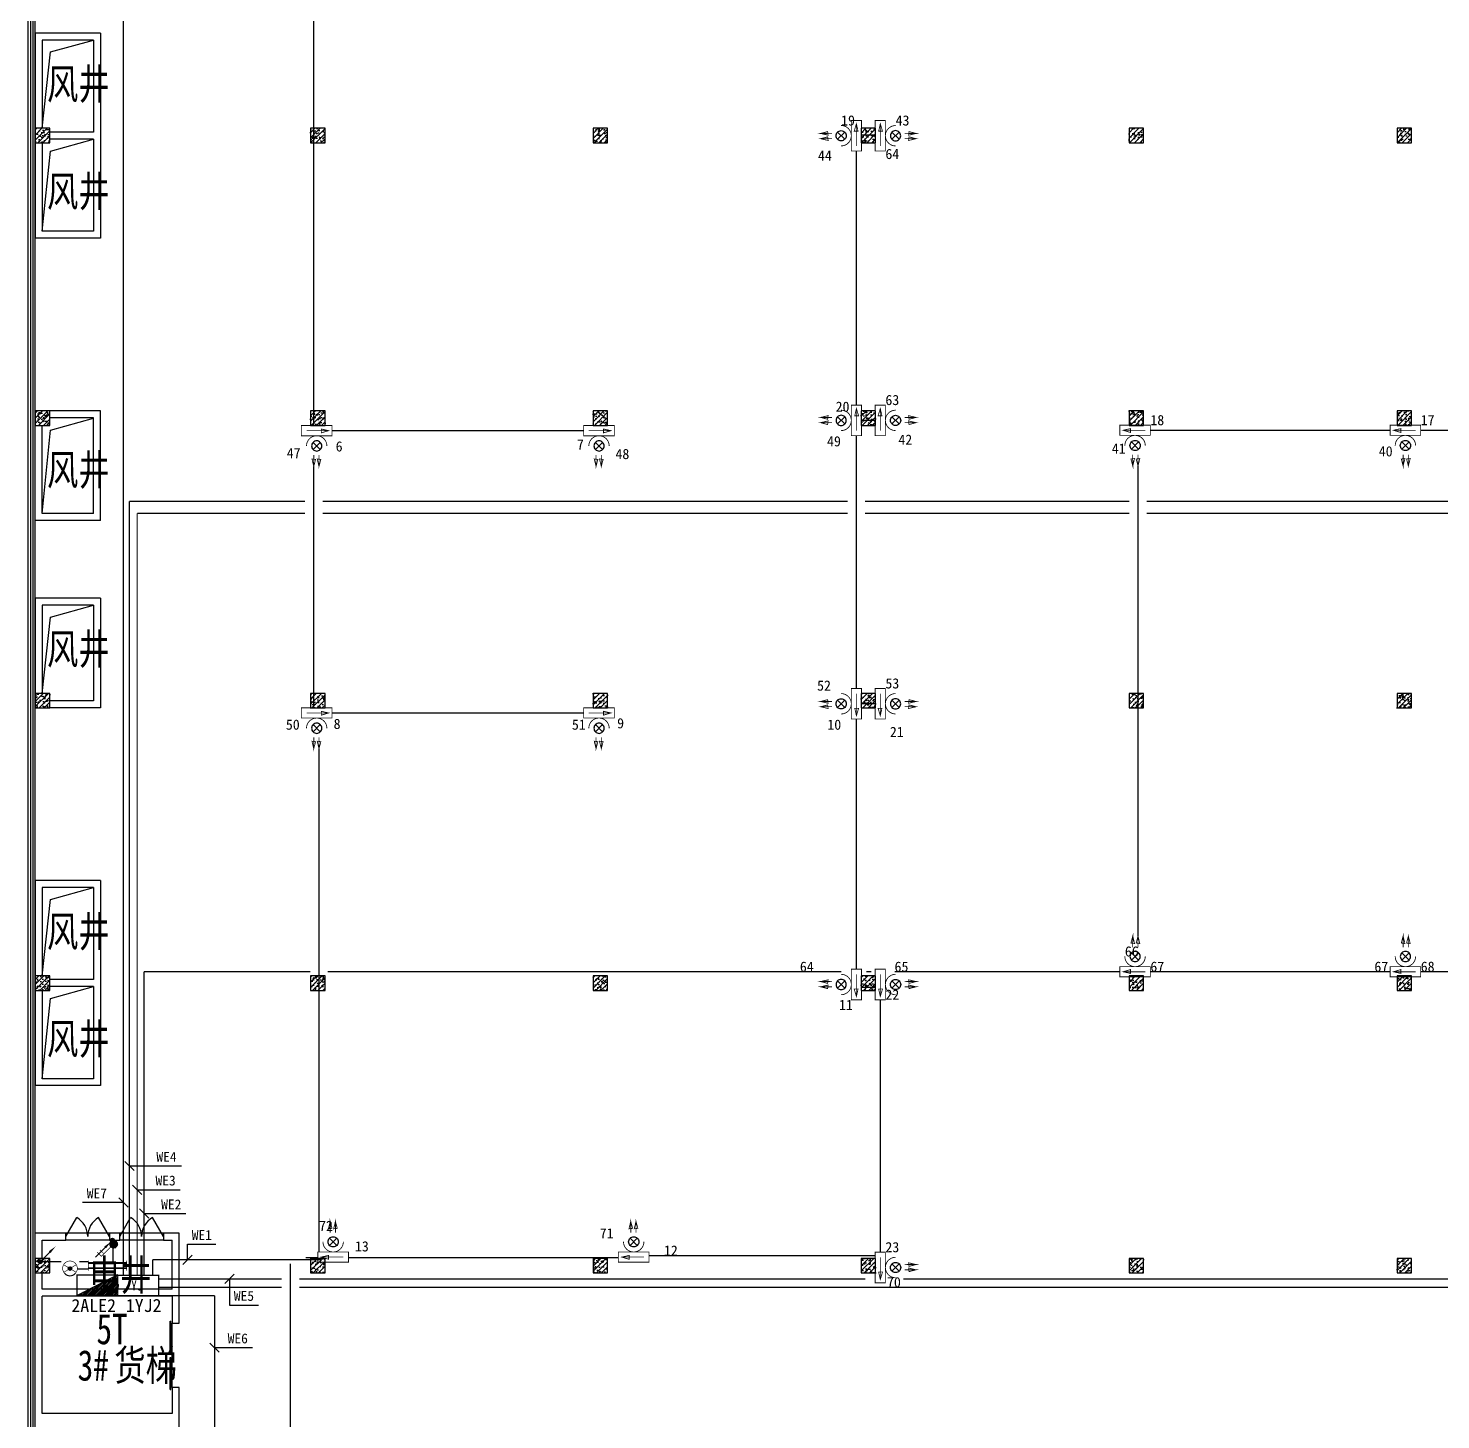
# Model space of a CAD drawing. Header units: millimetres. Extents: x -633009578 to 5705885, y -633235091 to 2571734.
# Drawn here: x 3029880 to 3078370, y 1928709 to 1976485 of the extents above; entities that cross this region are included whole.
import ezdxf

# ---------------------------------------------------------------- set-up
doc = ezdxf.new("R2010")
doc.units = ezdxf.units.MM
doc.header["$LTSCALE"] = 1000
doc.header["$MEASUREMENT"] = 0
doc.layers.get('0').update_dxf_attribs({"color": 9})
for name, color, linetype in [('000000000000电气', 7, 'Continuous'), ('3T_WOOD', 21, 'Continuous'), ('A-COLUM(柱)', 255, 'Continuous'), ('A-DOOR(门）', 4, 'Continuous'), ('A-F-AREA(计算)', 5, 'Continuous'), ('A-OTHER(其它)', 192, 'Continuous'), ('A-TEXT(房间)', 243, 'Continuous'), ('A-WALL(墙)', 255, 'Continuous'), ('A-WINDOW（窗）', 4, 'Continuous'), ('电-弱电平面-箭头', 3, 'Continuous'), ('电-强电平面-标注', 3, 'Continuous'), ('电-强电平面-线缆', 3, 'Continuous'), ('设备-动力', 3, 'Continuous'), ('设备-照明', 3, 'Continuous'), ('设备-箱柜', 3, 'Continuous')]:
    doc.layers.add(name, color=color, linetype=linetype)
doc.styles.add('_TCH', font='simhei.ttf', dxfattribs={"width": 0.75, "bigfont": 'hztxt.shx'})
doc.styles.add('ELEC-DIM', font='simhei.ttf')
doc.styles.add('IDQSTYLE', font='simhei.ttf', dxfattribs={"width": 0.707, "bigfont": 'hztxt.shx'})
doc.styles.get("Standard").update_dxf_attribs({"font": 'simhei.ttf', "bigfont": 'hztxt.shx'})
doc.styles.add('宋体', font='simhei.ttf')

# ---------------------------------------------------------------- blocks, each defined once
blk = doc.blocks.new('HC000078')
at = {"color": 0, "linetype": 'Continuous', "const_width": 0.2}
for points in [[(-3.750000000000028, 1.25), (3.75, 1.25), (3.75, -1.25), (-3.750000000000028, -1.25), (-3.750000000000028, 1.25)], [(2.5, 0), (-2.500000000000028, 0)]]:
    blk.add_lwpolyline(points, dxfattribs=at)
blk.add_lwpolyline([(2.917016710174721, 0), (1.120131515022848, 0.3984556212736834), (1.120131515022848, -0.539087017017323)], close=True, dxfattribs=at)
at = {"color": 0, "style": 'IDQSTYLE', "width": 0.7}
blk.add_attdef('PSFHATT', (5.75, -1.25), '', height=2.5, dxfattribs=at)
blk = doc.blocks.new('HC000064')
at = {"color": 0, "linetype": 'Continuous'}
for p, q in [((-0.8838834764831063, -0.8838834764831063), (0.8838834764831063, 0.8838834764831063)), ((-0.8838834764830494, 0.8838834764831063), (0.8838834764831631, -0.8838834764831063))]:
    blk.add_line(p, q, dxfattribs=at)
at = {"color": 0, "linetype": 'Continuous', "const_width": 0.2}
blk.add_lwpolyline([(5.710751695749348e-14, 2.499999999999886, 0.1989123673796647), (-1.767766952966326, 1.767766952966327, 0.1989123673796613), (-2.5, 1.951292859901378e-16, 0.1989123673796761), (-1.767766952966326, -1.76776695296644, 0.1989123673796782), (5.594010226827932e-14, -2.500000000000227)], format="xyb", dxfattribs=at)
for points in [[(2.226896073527712, 0.5659208660671311), (5.003498004369476, 0.5624686703930024), (3.296463286048663, 1.009912150058199), (3.185957433181557, 0.1260038671447887), (5.003498004369476, 0.5624686703930024)], [(2.224443767981995, -0.721123763554715), (5.001045698823816, -0.7245759592289005), (3.294010980502946, -0.2771324795636474), (3.18350512763584, -1.161040762477114), (5.001045698823816, -0.7245759592289005)]]:
    blk.add_lwpolyline(points, dxfattribs=at)
at = {"color": 0, "linetype": 'Continuous'}
for centre, radius, start, end in [((1.199040866595169e-14, -7.105427357601002e-14), 1.250000000000069, 135.0000000000036, 179.9999999999968), ((-2.259303855112194e-14, -1.740829702612245e-13), 1.250000000000117, 89.99999999999898, 134.9999999999991), ((-9.10937991704941e-14, -1.740829702612245e-13), 1.250000000000117, 45.00000000000085, 89.99999999999582), ((-1.252331571777177e-13, -7.088774012231625e-14), 1.250000000000068, 3.249254662582951e-12, 44.99999999999639), ((-2.284838984678572e-13, -5.684341886080801e-14), 1.250000000000172, 315.0000000000093, 2.605510395054555e-12), ((-2.264854970235319e-14, -5.695444116327053e-14), 1.250000000000034, 179.9999999999974, 225.0000000000007), ((-2.270406085358445e-14, -1.338928967697939e-13), 1.24999999999998, 224.9999999999983, 270.000000000001), ((-9.131584377541913e-14, 3.996802888650564e-15), 1.250000000000118, 270.0000000000042, 315.0000000000028)]:
    blk.add_arc(centre, radius, start, end, dxfattribs=at)
at = {"color": 0, "style": 'IDQSTYLE', "width": 0.7}
blk.add_attdef('PSFHATT', (7.003498004369476, -2.500000010000227), '', height=2.5, dxfattribs=at)
blk = doc.blocks.new('*X123')
at = {"color": 0, "linetype": 'Continuous'}
for p, q in [((234.7219946952239, 319.9990725063215), (237.1784479179965, 322.4555257290941)), ((235.1462587639358, 319.9990725063215), (238.0269760554204, 322.8797897978061)), ((235.5705228326477, 319.9990725063215), (238.8755041928442, 323.304053866518)), ((235.9947869013596, 319.9990725063215), (239.7240323302681, 323.7283179352299)), ((236.4190509700716, 319.9990725063215), (240.5725604676919, 324.1525820039419)), ((236.8433150387835, 319.9990725063215), (241.4210886051158, 324.5768460726538)), ((237.2675791074955, 319.9990725063215), (242.2655414724513, 324.9970348712774)), ((237.6918431762074, 319.9990725063215), (242.2655414724513, 324.5727708025654)), ((238.1161072449193, 319.9990725063215), (242.2655414724513, 324.1485067338535)), ((238.5403713136312, 319.9990725063215), (242.2655414724513, 323.7242426651416)), ((238.9646353823431, 319.9990725063215), (242.2655414724513, 323.2999785964296)), ((239.3888994510551, 319.9990725063215), (242.2655414724513, 322.8757145277177)), ((239.813163519767, 319.9990725063215), (242.2655414724513, 322.4514504590058)), ((232.6006743516642, 319.9990725063215), (232.9358072308772, 320.3342053855345)), ((233.0249384203761, 319.9990725063215), (233.7843353683011, 320.7584694542464)), ((233.4492024890881, 319.9990725063215), (234.6328635057249, 321.1827335229584)), ((233.8734665578, 319.9990725063215), (235.4813916431488, 321.6069975916703)), ((234.297730626512, 319.9990725063215), (236.3299197805727, 322.0312616603822)), ((240.2374275884789, 319.9990725063215), (242.2655414724513, 322.0271863902939)), ((240.6616916571909, 319.9990725063215), (242.2655414724513, 321.6029223215819)), ((241.0859557259028, 319.9990725063215), (242.2655414724513, 321.17865825287)), ((241.5102197946147, 319.9990725063215), (242.2655414724513, 320.7543941841581)), ((241.9344838633266, 319.9990725063215), (242.2655414724513, 320.3301301154461))]:
    blk.add_line(p, q, dxfattribs=at)
blk = doc.blocks.new('HC000431')
at = {"color": 0, "linetype": 'Continuous'}
blk.add_line((5, 2.5), (-5, -2.5), dxfattribs=at)
at = {"color": 0, "linetype": 'Continuous', "const_width": 0.3}
for points in [[(5, 2.5), (-5, 2.5), (-5, -2.5)], [(-5, -2.5), (5, -2.5), (5, 2.5)]]:
    blk.add_lwpolyline(points, dxfattribs=at)
at = {"color": 0, "linetype": 'Continuous'}
blk.add_blockref('*X123', (-237.2655414724513, -322.4990725063215), dxfattribs=at)
at = {"color": 0, "style": 'IDQSTYLE', "width": 0.7}
blk.add_attdef('PSFHATT', (7.000000000000028, -2.5), '', height=2.5, dxfattribs=at)
blk = doc.blocks.new('HC001536')
at = {"color": 0, "linetype": 'Continuous', "const_width": 0.3}
blk.add_lwpolyline([(5, 2.5), (-5, 2.5), (-5, -2.5), (5, -2.5)], close=True, dxfattribs=at)
at = {"color": 0, "style": 'IDQSTYLE', "width": 0.7}
for tag, p in [('AW', (-1.708333333333333, -1.25)), ('PSFHATT', (7, -2.5))]:
    blk.add_attdef(tag, p, '', height=2.5, dxfattribs=at)
blk = doc.blocks.new('*X159')
at = {"color": 0, "linetype": 'Continuous'}
for p, q in [((292.887994045295, 135.6274459094068), (293.516320533106, 136.2557723972178)), ((292.952224463849, 135.4088336154862), (293.7349328270265, 136.1915419786637)), ((292.9956283900541, 136.0179229666405), (293.1258434758722, 136.1481380524586)), ((293.0755886594741, 135.2493550986367), (293.8944113438761, 136.0681777830387)), ((293.2494900660814, 135.1404137927693), (294.0033526497434, 135.8942763764314)), ((293.4911899527468, 135.0992709669601), (294.0444954755525, 135.6525764897659))]:
    blk.add_line(p, q, dxfattribs=at)
blk = doc.blocks.new('HC000703')
at = {"color": 0, "linetype": 'Continuous', "const_width": 0.2000000000000002}
blk.add_lwpolyline([(-2.399999999999977, 0.05872925643336657, 1), (2.399999999999977, 0.05872925643336657, 1)], format="xyb", close=True, dxfattribs=at)
at = {"color": 0, "linetype": 'Continuous', "const_width": 0.2}
for points in [[(-2.074282131997677, 1.265938284269794), (2.022051310501354, -1.234061715730206)], [(2.074282131997734, 1.265938284269794), (-2.022051310501354, -1.234061715730206)]]:
    blk.add_lwpolyline(points, dxfattribs=at)
at = {"color": 0, "linetype": 'Continuous'}
blk.add_circle((0.02097265619840982, -0.0127996515010409), 0.5796574060804803, dxfattribs=at)
blk.add_arc((3.410605131648481e-12, 0.05872925643825511), 2.400000000004948, 224.6186283858651, 315.1351718326803, dxfattribs=at)
blk.add_blockref('*X159', (-293.4444389024706, -135.6911545353449), dxfattribs=at)
at = {"color": 0, "style": 'IDQSTYLE', "width": 0.7}
blk.add_attdef('PSFHATT', (4.400000009999977, -2.341270753566693), '', height=2.5, dxfattribs=at)
blk = doc.blocks.new('*X157')
at = {"color": 0, "linetype": 'Continuous'}
for p, q in [((261.9988066744281, 135.850956910748), (263.2375091559566, 137.0896593922765)), ((262.0234026256783, 135.5927101495236), (263.4957559171792, 137.0650634410244)), ((262.0463461952987, 136.1813391440932), (262.9071269225657, 137.0421198713602)), ((262.0884022348038, 135.3748670461744), (263.7135990205094, 137.00006383188)), ((262.1829592200917, 135.1865813189878), (263.9018847477136, 136.9055068466096)), ((262.3023466942452, 135.0231260806666), (264.0653399860179, 136.7861193724393)), ((262.4446987243758, 134.8826353983226), (264.205830668362, 136.6437673423088)), ((262.6100901587723, 134.7651841202445), (264.3232819464568, 136.478375907929)), ((262.8005700291263, 134.6728212781239), (264.4156447885779, 136.2878960375755)), ((263.0211904412342, 134.6105989777572), (264.4778670889456, 136.0672756254685)), ((263.2836307586351, 134.5901965826834), (264.4982694840214, 135.8048353080697)), ((263.6234742990336, 134.6471974106073), (264.4412686561033, 135.464991767677))]:
    blk.add_line(p, q, dxfattribs=at)
blk = doc.blocks.new('HC000107')
at = {"color": 0, "linetype": 'Continuous', "const_width": 0.2}
for points in [[(0.8838834764831067, 2.133883476483163), (3.75, 5), (5, 3.75)], [(2.898879886034138, 4.275409520972289), (4.191507707965854, 3.019373591507303)]]:
    blk.add_lwpolyline(points, dxfattribs=at)
blk.add_lwpolyline([(0.88388347648322, 0.3661165235168934, 0.1989123673796338), (1.249999999999944, 1.250000000000057, 0.1989123673796269), (0.8838834764831636, 2.13388347648322, 0.1989123673796352), (4.172009959724221e-16, 2.5, 0.1989123673796539), (-0.8838834764831627, 2.13388347648322, 0.1989123673796721), (-1.250000000000056, 1.250000000000057, 0.1989123673796564), (-0.8838834764832764, 0.3661165235168368, 0.198912367379673), (0, 0, 0.198912367379652)], format="xyb", close=True, dxfattribs=at)
at = {"color": 0, "linetype": 'Continuous'}
blk.add_blockref('*X157', (-263.2487560761182, -134.5897099905746), dxfattribs=at)
at = {"color": 0, "style": 'IDQSTYLE', "width": 0.7}
blk.add_attdef('PSFHATT', (7, -1e-08), '', height=2.5, dxfattribs=at)
blk = doc.blocks.new('HC000067')
at = {"color": 0, "linetype": 'Continuous'}
for points, const_width in [([(6.25, 0.8328412808464349), (-6.250000000000057, 0.8328412808464349)], 0.6), ([(-6.250000000000057, 1.65), (-6.250000000000057, -1.650000000000057)], 0.2), ([(6.25, 1.65), (6.25, -1.650000000000057)], 0.2), ([(6.25, -0.8328412808464352), (-6.250000000000057, -0.8328412808464352)], 0.6)]:
    blk.add_lwpolyline(points, dxfattribs=dict(at, const_width=const_width))
at = {"color": 0, "style": 'IDQSTYLE', "width": 0.7}
blk.add_attdef('PSFHATT', (8.25, -1.650000000000057), '', height=2.5, dxfattribs=at)
blk = doc.blocks.new('*X130')
at = {"color": 0, "linetype": 'Continuous'}
for p, q in [((192.587376364835, 446.7215535232801), (193.8713933576327, 448.0055705160779)), ((192.6509968705344, 446.3609099602676), (194.2320369206452, 447.9419500103785)), ((192.6864539319484, 447.2448951591055), (193.3480517218074, 447.9064929489645)), ((192.7889704286661, 446.0746194496875), (194.5183274312254, 447.8039764522467)), ((192.9823694457329, 445.8437543980423), (194.7491924828706, 447.61057743518)), ((193.2275231399996, 445.664644023597), (194.9283028573159, 447.3654237409133)), ((193.5311577474, 445.5440145622856), (195.0489323186273, 447.0617891335129)), ((193.9202347052458, 445.5088274514194), (195.0841194294935, 446.6727121756671)), ((194.6075199946775, 445.7718486721392), (194.8210982087737, 445.9854268862354))]:
    blk.add_line(p, q, dxfattribs=at)
blk = doc.blocks.new('HC001441')
at = {"color": 0, "linetype": 'Continuous'}
blk.add_line((0, -0.05776119327242668), (3.105492900474815, 3.117216328523909), dxfattribs=at)
blk.add_lwpolyline([(3.105492900474815, 3.117216328523909, 0.8, 0, 0), (5.057392361378561, 5.003787405167827, 0, 0, 0)], format="xyseb", dxfattribs=at)
blk.add_circle((0, 0), 0.625, dxfattribs=at)
at = {"color": 0, "linetype": 'Continuous', "xscale": 0.5, "yscale": 0.5, "zscale": 0.5}
blk.add_blockref('*X130', (-96.91845018383279, -223.3780232566237), dxfattribs=at)
at = {"color": 0, "style": 'IDQSTYLE', "width": 0.7}
blk.add_attdef('PSFHATT', (7.057392361378561, -0.62500001), '', height=2.5, dxfattribs=at)
blk = doc.blocks.new('*X126')
at = {"color": 0, "linetype": 'Continuous'}
for p, q in [((192.590110055903, 446.7242872143482), (193.9264208598343, 448.0605980182795)), ((192.6512440212146, 447.2096852483717), (193.4410228258108, 447.9994640529679)), ((192.666080612941, 446.3759937026742), (194.2747143715083, 447.9846274612416)), ((192.8122309321682, 446.0978799531896), (194.552828120993, 447.8384771420143)), ((193.0126674313866, 445.874052383696), (194.7766556904866, 447.6380406427959)), ((193.2651240367983, 445.7022449203958), (194.9484631537868, 447.3855840373842)), ((193.5780466605768, 445.5909034754624), (195.0598045987202, 447.0726614136058)), ((193.9838870800477, 445.5724798262212), (195.0782282479613, 446.6668209941349))]:
    blk.add_line(p, q, dxfattribs=at)
blk = doc.blocks.new('HC001447')
at = {"color": 0, "linetype": 'Continuous'}
blk.add_line((-5.469508829517324, -5.531426259851287), (-2.364015929042509, -2.356448738054951), dxfattribs=at)
blk.add_lwpolyline([(-2.364015929042509, -2.356448738054951, 0.8, 0, 0), (-0.4121164681388194, -0.4698776614111466, 0, 0, 0)], format="xyseb", dxfattribs=at)
blk.add_circle((0, 0), 0.625, dxfattribs=at)
at = {"color": 0, "linetype": 'Continuous', "xscale": 0.5, "yscale": 0.5, "zscale": 0.5}
blk.add_blockref('*X126', (-96.91845018383214, -223.4069038532592), dxfattribs=at)
at = {"color": 0, "style": 'IDQSTYLE', "width": 0.7}
blk.add_attdef('PSFHATT', (2.62500001, -5.531426259851287), '', height=2.5, dxfattribs=at)
blk = doc.blocks.new('$DorLib2D$00000231')
at = {"color": 0}
for p, q in [((-0.4999999999999947, 7.105427357601002e-15), (-0.2500000000000284, 0.4330127018921708)), ((0.5000000000000053, 7.105427357601002e-15), (0.250000000000032, 0.4330127018921708))]:
    blk.add_line(p, q, dxfattribs=at)
for centre, radius, start, end in [((-0.4999999999996803, 3.055333763768431e-13), 0.499999999999681, 0, 59.99999999996344), ((0.5000000000000426, -2.486899575160351e-14), 0.4999999999999835, 120.0000000000366, 180)]:
    blk.add_arc(centre, radius, start, end, dxfattribs=at)
blk = doc.blocks.new('$DORLIB2D$00000127')
at = {"color": 0}
for points in [[(-0.5333333333328483, 0.7948983154366971), (-0.5333333333328483, 0.690405644187237)], [(-0.03333333333284827, 0.7948983154366971), (-0.5333333333328483, 0.7948983154366971)], [(-0.03333333333284827, 0.690405644187237), (-0.5333333333328483, 0.690405644187237)], [(-0.03333333333284827, 0.7948983154366971), (-0.03333333333284827, 0.690405644187237)], [(0.5333333333328483, 0.7948983154366971), (0.03333333333284827, 0.7948983154366971)], [(0.03333333333284827, 0.7948983154366971), (0.03333333333284827, 0.690405644187237)], [(0.5333333333328483, 0.690405644187237), (0.03333333333284827, 0.690405644187237)], [(0.5333333333328483, 0.7948983154366971), (0.5333333333328483, 0.690405644187237)], [(0.5, 0.4999999999999858), (-0.5, 0.4999999999999858)]]:
    blk.add_lwpolyline(points, dxfattribs=at)
blk = doc.blocks.new('_FZH')
h = blk.add_hatch()
h.set_pattern_fill('钢筋混凝土', color=256, scale=0.1, style=0)
h.set_pattern_definition([(45, (0, 0), (-0.1767766952966369, 0.1767766952966369), []), (50, (0, 0), (0.7172601826007535, -0.06275213498259512), [0.07500000000000001, -0.8250000000000001]), (355, (0, 0), (-0.138751333613, 0.7521921337000119), [0.06, -0.66]), (100.4514, (0.05977168000000001, -0.00522934), (0.5785093817140216, 0.6894395420609536), [0.06374019, -0.701142112]), (46.1842, (0, 0.2), (1.067241048625645, -0.1655190143290181), [0.1125, -1.2375]), (96.6356, (0.088936745, 0.186206693), (0.9346627055487033, 0.9741178709004418), [0.095610288, -1.051713]), (351.1842, (0, 0.2), (0.9346619451336272, 0.9741186009253247), [0.09000000000000001, -0.9900000000000001]), (21, (0.1, 0.15), (0.5969070521184617, -0.4026188906653388), [0.07500000000000001, -0.8250000000000001]), (326, (0.1, 0.15), (0.2433153319215824, 0.7251500450468529), [0.06, -0.66]), (71.4514, (0.149742233, 0.116448394), (0.84022262858149, 0.3225304967099524), [0.06374019, -0.701142112]), (37.50000000000001, (0, 0), (0.01215985531729062, 0.3328938538313115), [0, -0.652, 0, -0.67, 0, -0.6625000000000001]), (7.499999999999999, (0, 0), (0.2630695374421486, 0.3944117118823603), [0, -0.382, 0, -0.637, 0, -0.2525]), (-32.5, (-0.223, 0), (0.533822436172409, -0.02255487173437976), [0, -0.25, 0, -0.78, 0, -1.035]), (-42.5, (-0.323, 0), (0.5831861693423862, 0.1001049823323177), [0, -0.325, 0, -0.518, 0, -0.735])])
h.paths.add_polyline_path([(-0.5, -0.5), (0.5, -0.5), (0.5, 0.5), (-0.5, 0.5)])
blk.add_lwpolyline([(-0.5, -0.5), (0.5, -0.5), (0.5, 0.5), (-0.5, 0.5)], close=True)
blk = doc.blocks.new('$TCHSYS$WIN2D')
for p, q in [((-0.5, 0.5), (0.5, 0.5)), ((-0.5, 0.5), (-0.4999999999999999, -0.5)), ((0.5, 0.5), (0.4999999999999998, -0.5)), ((0.5, 0.1666666666666666), (-0.5, 0.1666666666666666)), ((0.5, -0.1666666666666667), (-0.5, -0.1666666666666667)), ((-0.4999999999999999, -0.5), (0.5, -0.5))]:
    blk.add_line(p, q)

msp = doc.modelspace()

# ---------------------------------------------------------------- linework, layer by layer
at = {"layer": '3T_WOOD'}
msp.add_lwpolyline([(3032359.99403177, 1963349.596922462), (3030119.994031749, 1963349.596922424)], dxfattribs=at)
at = {"layer": 'A-DOOR(门）'}
for p, q in [((3032669.994031803, 1935119.596922424), (3031169.994031803, 1935119.596922424)), ((3032669.994031803, 1934879.596922424), (3031169.994031803, 1934879.596922424)), ((3034519.994031774, 1935119.596922424), (3033019.994031774, 1935119.596922424)), ((3034519.994031774, 1934879.596922424), (3033019.994031774, 1934879.596922424))]:
    msp.add_line(p, q, dxfattribs=at)
at = {"layer": 'A-F-AREA(计算)'}
msp.add_lwpolyline([(3029879.971570265, 1991839.59697076), (3164159.971570265, 1991839.59697076), (3164159.971570265, 1855759.59697076), (3029879.971570265, 1855759.59697076)], close=True, dxfattribs=at)
at = {"layer": 'A-OTHER(其它)'}
for points in [[(3030359.994031688, 1973049.596922453), (3030645.924331985, 1975669.748718478), (3032119.994031774, 1976079.596922431)], [(3030359.994031697, 1969519.596922328), (3030645.924331528, 1972269.748718509), (3032119.994031317, 1972679.596922462)], [(3030359.994031688, 1959819.596922151), (3030645.924331985, 1962689.748718467), (3032119.994031774, 1963099.59692242)], [(3030359.994031688, 1953649.596922453), (3030645.924331985, 1956269.748718478), (3032119.994031774, 1956679.596922431)], [(3030359.994031688, 1943949.596922453), (3030645.924331985, 1946569.748718478), (3032119.994031774, 1946979.596922431)], [(3030359.994031697, 1940419.596922328), (3030645.924331528, 1943169.748718509), (3032119.994031317, 1943579.596922462)]]:
    msp.add_lwpolyline(points, dxfattribs=at)
at = {"layer": 'A-WALL(墙)'}
for p, q in [((3030119.994031727, 1976319.59692237), (3030119.994031734, 1973049.596922453)), ((3032359.99403176, 1976319.59692237), (3030119.994031727, 1976319.59692237)), ((3030359.99403173, 1976079.596922373), (3030359.994031738, 1973049.596922453)), ((3032119.994031616, 1976079.596922373), (3030359.99403173, 1976079.596922373)), ((3032119.994031616, 1976079.596922373), (3032119.994031616, 1972919.59692259)), ((3032359.99403176, 1976319.59692237), (3032359.994031749, 1972799.596922446)), ((3032119.994031616, 1972919.59692259), (3030619.994031977, 1972919.596922586)), ((3032119.994031758, 1972679.596922348), (3030619.994031977, 1972679.596922501)), ((3032119.994031758, 1972679.596922348), (3032119.994031758, 1969519.596922572)), ((3032359.994031749, 1972799.596922446), (3032359.994031756, 1969279.596922575)), ((3030119.994031767, 1972549.596922453), (3030119.994031719, 1969279.596922575)), ((3030359.994031721, 1972549.596922453), (3030359.994031719, 1969519.596922572)), ((3032359.994031756, 1969279.596922575), (3030119.994031719, 1969279.596922575)), ((3032119.994031758, 1969519.596922572), (3030359.994031719, 1969519.596922572)), ((3032359.994031661, 1963349.596922462), (3030619.994031977, 1963349.596922483)), ((3032119.994031664, 1963109.596922462), (3030619.994031977, 1963109.596922372)), ((3032119.994031663, 1959819.596922341), (3032119.994031664, 1963109.596922462)), ((3032359.99403166, 1959579.596922344), (3032359.994031661, 1963349.596922462)), ((3030119.99403165, 1959579.596922344), (3030119.994031677, 1962849.596922453)), ((3030359.994031796, 1959819.596922341), (3030359.994031713, 1962849.596922453)), ((3032359.99403166, 1959579.596922344), (3030119.99403165, 1959579.596922344)), ((3032119.994031663, 1959819.596922341), (3030359.994031796, 1959819.596922341)), ((3030119.99403173, 1956919.596922379), (3030119.994031739, 1953649.596922453)), ((3032359.994031738, 1956919.596922379), (3030119.99403173, 1956919.596922379)), ((3030359.994031733, 1956679.596922382), (3030359.994031793, 1953649.596922453)), ((3032119.99403174, 1956679.596922382), (3030359.994031733, 1956679.596922382)), ((3032119.99403174, 1956679.596922382), (3032119.994031741, 1953389.596922586)), ((3032359.994031738, 1956919.596922379), (3032359.994031738, 1953149.596922356)), ((3032119.994031741, 1953389.596922586), (3030619.994031977, 1953389.596922351)), ((3032359.994031738, 1953149.596922356), (3030619.994031977, 1953149.596922247)), ((3030119.994031732, 1947219.596922261), (3030119.994031793, 1943949.596922452)), ((3032359.994031765, 1947219.596922261), (3030119.994031732, 1947219.596922261)), ((3030359.994031735, 1946979.596922264), (3030359.994031687, 1943949.596922453)), ((3032119.994031619, 1946979.596922264), (3030359.994031735, 1946979.596922264)), ((3032119.994031619, 1946979.596922264), (3032119.994031619, 1943819.596922372)), ((3032359.994031765, 1947219.596922261), (3032359.994031749, 1943699.596922446)), ((3032119.994031619, 1943819.596922372), (3030619.994031977, 1943819.596922297)), ((3032119.994031758, 1943579.596922375), (3030619.994031977, 1943579.596922366)), ((3032119.994031758, 1943579.596922375), (3032119.994031758, 1940419.596922449)), ((3032359.994031749, 1943699.596922446), (3032359.994031756, 1940179.596922452)), ((3030119.994031764, 1943449.596922453), (3030119.994031724, 1940179.596922452)), ((3030359.994031686, 1943449.596922453), (3030359.994031724, 1940419.596922449)), ((3032359.994031756, 1940179.596922452), (3030119.994031724, 1940179.596922452)), ((3032119.994031758, 1940419.596922449), (3030359.994031724, 1940419.596922449)), ((3030119.994031539, 1934249.596922453), (3030119.994031566, 1935119.59692251)), ((3031169.994031997, 1935119.596922506), (3030119.994031566, 1935119.59692251)), ((3030359.994031557, 1934249.596922453), (3030359.994031566, 1934879.596922418)), ((3030359.994031566, 1934879.596922418), (3031169.994031996, 1934879.596922522)), ((3031169.994031996, 1934879.596922522), (3031169.994031997, 1935119.596922506)), ((3033019.994031996, 1935119.596922506), (3032669.994031996, 1935119.596922506)), ((3032669.994031996, 1935119.596922506), (3032669.994031997, 1934879.596922522)), ((3032669.994031997, 1934879.596922522), (3033019.994031996, 1934879.596922522)), ((3033019.994031996, 1934879.596922522), (3033019.994031996, 1935119.596922506)), ((3035059.994031864, 1935119.59692251), (3034519.994031997, 1935119.596922506)), ((3034519.994031997, 1935119.596922506), (3034519.994031996, 1934879.596922522)), ((3034519.994031996, 1934879.596922522), (3034819.99403203, 1934879.596922418)), ((3034819.99403203, 1933189.596923184), (3034819.99403203, 1934879.596922418)), ((3035059.994032043, 1933069.596923123), (3035059.994031864, 1935119.59692251)), ((3030119.994031809, 1933069.596923123), (3030119.994031723, 1933749.596922452)), ((3030359.994031903, 1933189.596923184), (3030359.994031852, 1933749.596922453)), ((3030119.994031809, 1928799.596922624), (3030119.994031809, 1933069.596923123)), ((3034819.99403203, 1933189.596923184), (3030359.994031903, 1933189.596923184)), ((3030359.994031793, 1928919.596922661), (3030359.994031793, 1932949.596923117)), ((3034819.994032027, 1932949.596923117), (3030359.994031793, 1932949.596923117)), ((3034819.994032027, 1932949.596923117), (3034819.994032075, 1932019.596922107)), ((3035059.994031999, 1932019.596922107), (3035059.994032043, 1933069.596923123)), ((3034819.994032075, 1932019.596922107), (3035059.994031999, 1932019.596922107)), ((3035059.994032, 1929819.596922615), (3034819.994032076, 1929819.596922615)), ((3034819.994032076, 1929819.596922615), (3034819.994032028, 1928919.596922661)), ((3035059.994032044, 1928799.596922624), (3035059.994032, 1929819.596922615)), ((3030119.994031809, 1924399.596922424), (3030119.994031809, 1928799.596922624)), ((3034819.994032028, 1928919.596922661), (3030359.994031793, 1928919.596922661)), ((3035059.994032, 1927779.596922615), (3035059.994032044, 1928799.596922624))]:
    msp.add_line(p, q, dxfattribs=at)
at = {"layer": '电-强电平面-标注'}
for p, q in [((3033194.400974233, 1937581.599025767), (3033512.599025767, 1937263.400974233)), ((3033353.5, 1937422.5), (3034132, 1937422.5)), ((3034132, 1937422.5), (3035140.227848101, 1937422.5)), ((3033459.900974233, 1936766.599025767), (3033778.099025767, 1936448.400974233)), ((3033307.099025767, 1936009.400974233), (3032988.900974233, 1936327.599025767)), ((3033619, 1936607.5), (3034102, 1936607.5)), ((3034102, 1936607.5), (3035096.936708861, 1936607.5)), ((3032738.5, 1936168.5), (3031741.664556962, 1936168.5)), ((3033148, 1936168.5), (3032738.5, 1936168.5)), ((3033697.400974233, 1935950.099025767), (3034015.599025767, 1935631.900974233)), ((3033856.5, 1935791), (3034296, 1935791)), ((3034296, 1935791), (3035290.936708861, 1935791)), ((3035505.099025766, 1934362.599025767), (3035186.900974234, 1934044.400974233)), ((3035346, 1934203.5), (3035346, 1934741)), ((3035346, 1934741), (3036321.949367089, 1934741)), ((3036950.599025766, 1933703.099025767), (3036632.400974234, 1933384.900974233)), ((3036791.5, 1933544), (3036791.5, 1932646)), ((3036791.5, 1932646), (3037786.436708861, 1932646)), ((3036434.099025767, 1931025.900974233), (3036115.900974233, 1931344.099025767)), ((3036275, 1931185), (3036580, 1931185)), ((3036580, 1931185), (3037580.632911392, 1931185))]:
    msp.add_line(p, q, dxfattribs=at)
at = {"layer": '电-强电平面-线缆', "color": 1, "linetype": 'Continuous', "const_width": 45}
for points in [[(3033145, 1933667.12766536), (3033145, 1979033.5)], [(3039681.536704853, 1962843.322226528), (3039681.536704853, 1976761.419687278)], [(3058484.8131807, 1972822), (3058955.174882796, 1972822)], [(3058309.8131807, 1963546.282268632), (3058309.8131807, 1972269.596922427)], [(3058484.8131807, 1963021.182268631), (3058955.174882796, 1963021.182268631)], [(3040307.494031751, 1962668.222226528), (3048948.500000003, 1962668.222226528)], [(3058309.8131807, 1953816.533666689), (3058309.8131807, 1962496.082268631)], [(3068400.90471785, 1962681.733546223), (3076631.899546778, 1962681.733546223)], [(3077682.099546778, 1962681.733546223), (3086468.893284732, 1962681.733546223)], [(3039681.536704853, 1953151.222226528), (3039681.536704853, 1961444.819687278)], [(3067976.862044747, 1945313.708362937), (3067976.862044747, 1961458.431006973)], [(3033353.5, 1933667.12766536), (3033353.5, 1960237.5)], [(3033353.5, 1960237.5), (3039381.536704853, 1960237.5)], [(3039981.536704853, 1960237.5), (3058009.8131807, 1960237.5)], [(3058609.8131807, 1960237.5), (3067676.862044747, 1960237.5)], [(3068276.862044747, 1960237.5), (3107164.133015826, 1960237.5)], [(3033619, 1959831.5), (3039381.536704853, 1959831.5)], [(3033619, 1933667.12766536), (3033619, 1959831.5)], [(3039981.536704853, 1959831.5), (3058009.8131807, 1959831.5)], [(3058609.8131807, 1959831.5), (3067676.862044747, 1959831.5)], [(3068276.862044747, 1959831.5), (3116525.321904822, 1959831.5)], [(3058484.8131807, 1953291.433666689), (3058955.174882796, 1953291.433666689)], [(3040307.494031751, 1952976.222226528), (3048948.500000003, 1952976.222226528)], [(3058309.8131807, 1944177.503077573), (3058309.8131807, 1952766.333666689)], [(3039861.722953001, 1934465), (3039861.722953001, 1951752.576364503)], [(3033856.5, 1944090.405823688), (3039561.722953001, 1944090.405823688)], [(3033856.5, 1933667.12766536), (3033856.5, 1944090.405823688)], [(3040161.722953001, 1944090.405823688), (3057794, 1944090.405823688)], [(3058650, 1944090.405823688), (3058823, 1944090.405823688)], [(3059619.5, 1944090.405823688), (3067350.90471785, 1944090.405823688)], [(3068400.90471785, 1944090.405823688), (3076631.899546778, 1944090.405823688)], [(3077682.099546778, 1944090.405823688), (3086468.893284732, 1944090.405823688)], [(3058484.8131807, 1943559), (3058955.174882796, 1943559)], [(3059130.174882796, 1934460.903077573), (3059130.174882796, 1943127.403077573)], [(3032788.979451298, 1934090.575931462), (3032788.979451298, 1934600.483443978)], [(3039403.71057586, 1934277.5), (3039821.494031752, 1934277.5)], [(3040871.494031752, 1934277.5), (3050140.000000002, 1934277.5)], [(3051190.000000002, 1934344), (3058955.174882796, 1934344)], [(3030289.64056072, 1934137.483768557), (3031011.5, 1934137.483768557)], [(3031562.599222498, 1933879.983405465), (3031941.629741379, 1933879.983405465)], [(3031632, 1934137.483768557), (3031941.629741379, 1934137.483768557)], [(3034152, 1934203.5), (3038003.71057586, 1934203.5)], [(3034152, 1933667.12766536), (3034152, 1934203.5)], [(3036077.85528793, 1934203.5), (3039929.56586379, 1934203.5)], [(3038882.328569722, 1926057.393575594), (3038882.328569722, 1934063.48396524)], [(3034354.691432763, 1933544), (3038582.328569722, 1933544)], [(3039182.328569722, 1933544), (3058622, 1933544)], [(3059917, 1933544), (3104415.5, 1933544)], [(3034354.691432763, 1933256.5), (3038582.328569722, 1933256.5)], [(3034354.691432763, 1932967.12766536), (3036275, 1932967.12766536)], [(3036275, 1932967.12766536), (3036275, 1927546.5)], [(3039182.328569722, 1933256.5), (3095200, 1933256.5)]]:
    msp.add_lwpolyline(points, dxfattribs=at)

# ---------------------------------------------------------------- block references
at = {"layer": 'A-COLUM(柱)', "xscale": 500, "yscale": 500, "zscale": 500}
for p in [(3030369.994031749, 1972799.596922424), (3039819.994031749, 1972799.596922424), (3049519.994031749, 1972799.596922424), (3058719.994031749, 1972799.596922424), (3067919.994031749, 1972799.596922424), (3077119.994031749, 1972799.596922424), (3030369.994031749, 1963099.596922424), (3039819.994031749, 1963099.596922424), (3049519.994031749, 1963099.596922424), (3058719.994031749, 1963099.596922424), (3067919.994031749, 1963099.596922424), (3077119.994031749, 1963099.596922424), (3030369.994031765, 1953399.596922424), (3039819.994031765, 1953399.596922424), (3049519.994031749, 1953399.596922424), (3058719.994031749, 1953399.596922424), (3067919.994031749, 1953399.596922424), (3077119.994031749, 1953399.596922424), (3030369.994031765, 1943699.596922424), (3039819.994031765, 1943699.596922424), (3049519.994031749, 1943699.596922424), (3058719.994031749, 1943699.596922424), (3067919.994031749, 1943699.596922424), (3077119.994031749, 1943699.596922424), (3030369.994031749, 1933999.596922424), (3039819.994031749, 1933999.596922424), (3049519.994031749, 1933999.596922424), (3058719.994031749, 1933999.596922424), (3067919.994031749, 1933999.596922424), (3077119.994031749, 1933999.596922424)]:
    msp.add_blockref('_FZH', p, dxfattribs=at)
at = {"layer": 'A-DOOR(门）', "extrusion": (0, 0, -1), "xscale": -1500, "yscale": 1500, "zscale": 1500}
for p in [(-3031919.994031803, 1934999.596922424), (-3033769.994031774, 1934999.596922424)]:
    msp.add_blockref('$DorLib2D$00000231', p, dxfattribs=at)
at = {"layer": 'A-DOOR(门）', "extrusion": (0, 0, -1), "xscale": 2200, "yscale": 240, "zscale": 2200, "rotation": 269.9999999999876}
msp.add_blockref('$DORLIB2D$00000127', (-3034939.994032043, 1930919.596922352), dxfattribs=at)
at = {"layer": 'A-WINDOW（窗）', "extrusion": (0, 0, -1), "xscale": 52000, "yscale": 240, "zscale": 52000, "rotation": 90.00000000000001}
msp.add_blockref('$TCHSYS$WIN2D', (-3029999.994031749, 1951299.596922467), dxfattribs=at)
at = {"layer": '电-弱电平面-箭头', "color": 4, "xscale": 105, "yscale": 105, "zscale": 105}
for name, p in [('HC001447', (3032767.721781462, 1934874.03079769)), ('HC001441', (3030289.64056072, 1934137.483768557))]:
    msp.add_blockref(name, p, dxfattribs=at)
at = {"layer": '设备-动力', "xscale": 105, "yscale": 105, "zscale": 105}
msp.add_blockref('HC000703', (3031312.045694481, 1933900.778465505), dxfattribs=at)
at = {"layer": '设备-照明'}
for name, p, xscale, yscale, zscale in [('HC000064', (3057784.8131807, 1972794.596922427), -140, 140, 140), ('HC000064', (3059655.174882796, 1972794.596922427), 140, 140, 140), ('HC000078', (3039782.494031751, 1962668.222226528), 140, 140, 140), ('HC000078', (3049473.500000003, 1962668.222226528), 140, 140, 140), ('HC000064', (3057784.8131807, 1953291.433666688), -140, 140, 140), ('HC000064', (3059655.174882796, 1953291.433666688), 140, 140, 140), ('HC000078', (3039782.494031751, 1952976.222226528), 140, 140, 140), ('HC000078', (3049473.500000003, 1952976.222226528), 140, 140, 140), ('HC000078', (3040346.494031752, 1934294.596922409), -140, 140, 140), ('HC000078', (3050665.000000002, 1934294.596922409), -140, 140, 140), ('HC000067', (3032597.879741379, 1934003.127596973), 105, 105, 105)]:
    msp.add_blockref(name, p, dxfattribs=dict(at, xscale=xscale, yscale=yscale, zscale=zscale))
for name, p, xscale, yscale, zscale, rotation in [('HC000078', (3058309.8131807, 1972794.596922427), -140, 140, 140, 269.9999999999999), ('HC000078', (3059130.174882796, 1972794.596922427), 140, 140, 140, 90.0000000000001), ('HC000064', (3057784.8131807, 1963021.182268632), 140, 140, 140, 180), ('HC000078', (3058309.8131807, 1963021.182268631), 140, 140, 140, 90.00000000000017), ('HC000078', (3059130.174882796, 1963021.182268631), -140, 140, 140, 269.9999999999998), ('HC000064', (3059655.174882796, 1963021.182268632), -140, 140, 140, 180), ('HC000064', (3039782.494031751, 1962143.222226528), 140, 140, 140, 270), ('HC000064', (3049473.500000003, 1962143.222226528), 140, 140, 140, 270), ('HC000078', (3067875.90471785, 1962681.733546223), -140, 140, 140, 359.9999999999998), ('HC000064', (3067875.90471785, 1962156.733546223), -140, 140, 140, 89.99999999999993), ('HC000078', (3077156.999546778, 1962681.733546223), -140, 140, 140, 359.9999999999998), ('HC000064', (3077156.999546778, 1962156.733546223), -140, 140, 140, 89.99999999999993), ('HC000078', (3058309.8131807, 1953291.433666689), -140, 140, 140, 89.99999999999984), ('HC000078', (3059130.174882796, 1953291.433666689), 140, 140, 140, 270.0000000000002), ('HC000064', (3039782.494031751, 1952451.222226528), 140, 140, 140, 270), ('HC000064', (3049473.500000003, 1952451.222226528), 140, 140, 140, 270), ('HC000064', (3067875.90471785, 1944615.405823688), 140, 140, 140, 90.00000000000017), ('HC000064', (3077156.999546778, 1944615.405823688), 140, 140, 140, 90.00000000000011), ('HC000064', (3057784.8131807, 1943652.403077573), 140, 140, 140, 180), ('HC000078', (3058309.8131807, 1943652.403077573), 140, 140, 140, 270.0000000000001), ('HC000078', (3059130.174882796, 1943652.403077573), -140, 140, 140, 89.99999999999993), ('HC000064', (3059655.174882796, 1943652.403077573), -140, 140, 140, 180), ('HC000078', (3067875.90471785, 1944090.405823688), 140, 140, 140, 180.0000000000001), ('HC000078', (3077156.999546778, 1944090.405823688), 140, 140, 140, 180.0000000000001), ('HC000064', (3040346.494031751, 1934819.596922409), -140, 140, 140, 270), ('HC000064', (3050665.000000003, 1934819.596922409), -140, 140, 140, 270), ('HC000107', (3032809.690222513, 1934880.469388817), 112, 112, 112, 180), ('HC000078', (3059130.174882796, 1933935.903077573), -140, 140, 140, 89.99999999999993), ('HC000064', (3059655.174882796, 1933935.903077573), -140, 140, 140, 180)]:
    msp.add_blockref(name, p, dxfattribs=dict(at, xscale=xscale, yscale=yscale, zscale=zscale, rotation=rotation))
at = {"layer": '设备-箱柜', "xscale": 140, "yscale": 140, "zscale": 140}
msp.add_blockref('HC000431', (3032254.691432763, 1933329.320762984), dxfattribs=at)
at = {"layer": '设备-箱柜'}
ref = msp.add_blockref('HC001536', (3033654.691432763, 1933317.12766536), dxfattribs=dict(at, xscale=-140, yscale=140, zscale=140, rotation=180))
ref.add_attrib('AW', 'YJ', (3033415.524766097, 1933148.096287461), dxfattribs={"layer": '0', "color": 0, "height": 350, "width": 0.8})

# ---------------------------------------------------------------- texts
at = {"layer": '000000000000电气', "color": 2, "lineweight": 35, "style": '宋体'}
for s, p in [('19', (3057784.8131807, 1973144.596922427)), ('20', (3057595.703549474, 1963315.694657806)), ('18', (3068400.90471785, 1962856.733546223)), ('17', (3077681.999546778, 1962856.733546223)), ('21', (3059458.584536159, 1952149.953383812)), ('22', (3059305.174882796, 1943127.403077573)), ('23', (3059305.174882796, 1934460.903077573))]:
    msp.add_text(s, height=350, dxfattribs=at).set_placement(p)
at = {"layer": '000000000000电气', "color": 4, "lineweight": 35, "style": '宋体'}
for s, p in [('43', (3059655.174882796, 1973144.596922427)), ('44', (3056989.802784345, 1971936.220129239)), ('49', (3057301.8148445, 1962128.744042506)), ('42', (3059750.923200198, 1962183.230273241)), ('47', (3038753.320438002, 1961723.48282018)), ('48', (3050038.286782796, 1961692.308880001)), ('41', (3067076.799142261, 1961878.171001517)), ('40', (3076241.937554884, 1961784.649180981)), ('53', (3059305.174882796, 1953816.433666689)), ('52', (3056960.173908233, 1953741.68172863)), ('50', (3038723.418903525, 1952401.202300934)), ('51', (3048543.210059906, 1952401.202300934)), ('66', (3067525.90471785, 1944615.405823688)), ('64', (3056369.777652312, 1944090.405823688)), ('65', (3059619.5, 1944090.405823688)), ('67', (3076092.066336978, 1944090.405823688)), ('72', (3039861.722953001, 1935189.688206447)), ('71', (3049498.786755719, 1934935.207062129)), ('70', (3059359.931098052, 1933256.5))]:
    msp.add_text(s, height=350, dxfattribs=at).set_placement(p)
at = {"layer": '000000000000电气', "lineweight": 35, "style": '宋体'}
for s, p in [('64', (3059305.260713532, 1971993.412599156)), ('63', (3059305.174882796, 1963546.182268631)), ('6', (3040433.971507458, 1961954.044723269)), ('7', (3048716.219400027, 1962021.04642759)), ('8', (3040363.384799777, 1952425.908044974)), ('9', (3050095.888923657, 1952447.729803099)), ('10', (3057312.197704231, 1952399.681417933)), ('67', (3068400.90471785, 1944090.405823688)), ('68', (3077682.099546778, 1944090.405823688)), ('11', (3057710.078973345, 1942777.972022273)), ('13', (3041094.662783326, 1934488.542990056)), ('12', (3051701.079332464, 1934344))]:
    msp.add_text(s, height=350, dxfattribs=at).set_placement(p)
at = {"layer": 'A-TEXT(房间)', "style": '_TCH', "width": 0.75}
for s, p in [('风井', (3030525.017816475, 1974048.142630661)), ('风井', (3030525.017816475, 1970361.655859838)), ('风井', (3030525.017816475, 1960801.051214125)), ('风井', (3030525.017816475, 1954648.142630661)), ('风井', (3030525.017816475, 1944948.142630661)), ('风井', (3030525.017816475, 1941261.655859838)), ('电井', (3031963.903848018, 1933153.361021327)), ('5T', (3032221.483679112, 1931302.55091071)), ('3#', (3031575.243043799, 1930053.260307912)), ('货梯', (3032835.243043799, 1930053.260307912))]:
    msp.add_text(s, height=1050, dxfattribs=at).set_placement(p)
at = {"layer": '电-强电平面-标注', "style": 'ELEC-DIM'}
for s, height, p in [('WE4', 339.8734177215189, (3034278.202531645, 1937564.905063291)), ('WE3', 339.8734177215189, (3034248.202531645, 1936753.702531646)), ('WE7', 339.8734177215189, (3031887.867088607, 1936314.702531646)), ('WE2', 339.8734177215189, (3034442.202531645, 1935933.405063291)), ('WE1', 339.8734177215189, (3035492.202531645, 1934883.405063291)), ('2ALE2', 450, (3031360.632134933, 1932405.786164353)), ('1YJ2', 450, (3033230.172678653, 1932409.843081615)), ('WE5', 339.8734177215189, (3036937.702531645, 1932792.202531646)), ('WE6', 339.8734177215189, (3036726.202531645, 1931331.202531646))]:
    msp.add_text(s, height=height, dxfattribs=at).set_placement(p)

doc.saveas('drawing.dxf')
